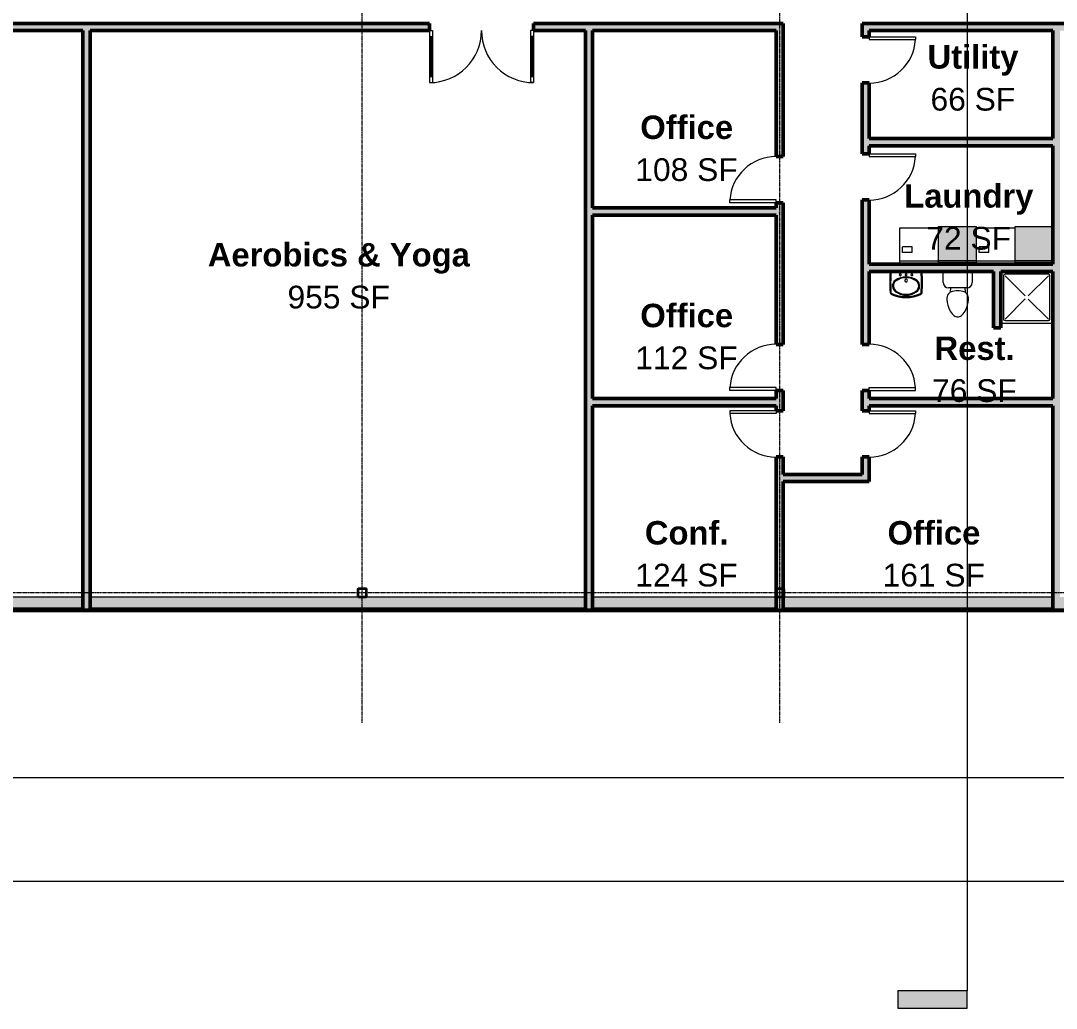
# Model space of a CAD drawing. Header units: inches. Extents: x 22110 to 26500, y -23046 to -20307.
# Drawn here: x 24583 to 25300, y -23046 to -22362 of the extents above; entities that cross this region are included whole.
import ezdxf

# ---------------------------------------------------------------- set-up
doc = ezdxf.new("R2010")
doc.units = ezdxf.units.IN
doc.header["$MEASUREMENT"] = 0
doc.linetypes.add('Grid Line 1_2_', pattern=[0.875, 0.5, -0.125, 0.125, -0.125])
for name, color, linetype, lineweight in [('A-DOOR', 31, 'Continuous', 13), ('A-DOOR-GLAZ', 31, 'Continuous', 30), ('A-SITE-ROAD', 130, 'Continuous', 9), ('A-SITE-SWLK', 140, 'Continuous', 9), ('A-WALL', 113, 'Continuous', 13), ('C-BLDG-PADS', 91, 'Continuous', 9), ('C-TOPO', 7, 'Continuous', 9), ('G-ANNO-SYMB', 111, 'Continuous', 9), ('I-WALL', 2, 'Continuous', 13), ('M-AREA-IDEN', 171, 'Continuous', 9), ('P-SANR-FIXT', 6, 'Continuous', 9), ('Q-SPCQ', 91, 'Continuous', 9), ('S-BEAM', 12, 'Continuous', 9), ('S-COLS', 52, 'Continuous', 9), ('S-GRID', 1, 'Continuous', 9)]:
    doc.layers.add(name, color=color, linetype=linetype, lineweight=lineweight)
doc.styles.add('Arial_2', font='arial.ttf', dxfattribs={"height": 15.736527})
doc.styles.add('Arial_B_1', font='arialbd.ttf', dxfattribs={"height": 16.236099})

# ---------------------------------------------------------------- blocks, each defined once
blk = doc.blocks.new('HSS-Hollow Structural Section-Column - HSS6X6X1_4-V6-First Floor Plan')
at = {"layer": 'S-COLS'}
h = blk.add_hatch(dxfattribs=at)
h.set_pattern_fill('FP_6', color=256, style=0, pattern_type=2)
h.set_pattern_definition([(225, (24819.39, -22758.053), (12.6713535, -12.6713535), []), (225, (24819.39, -22777.253), (12.6713535, -12.6713535), [])])
h.paths.add_polyline_path([(2.53, 3), (-2.53, 3), (-2.86, 2.86), (-3, 2.53), (-3, -2.53), (-2.86, -2.86), (-2.53, -3), (2.53, -3), (2.86, -2.86), (3, -2.53), (3, 2.53), (2.86, 2.86)], flags=0)
h.paths.add_polyline_path([(-2.53, 2.77), (2.53, 2.77), (2.7, 2.7), (2.77, 2.53), (2.77, -2.53), (2.7, -2.7), (2.53, -2.77), (-2.53, -2.77), (-2.7, -2.7), (-2.77, -2.53), (-2.77, 2.53), (-2.7, 2.7)], flags=0)
at = {"layer": 'S-COLS', "lineweight": 30}
for p, q in [((-3, 2.53), (-3, -2.53)), ((-2.77, -2.53), (-2.77, 2.53)), ((2.53, 3), (-2.53, 3)), ((-2.53, 2.77), (2.53, 2.77)), ((2.77, 2.53), (2.77, -2.53)), ((3, -2.53), (3, 2.53)), ((2.53, -2.77), (-2.53, -2.77)), ((-2.53, -3), (2.53, -3))]:
    blk.add_line(p, q, dxfattribs=at)
for centre, radius, start, end in [((-2.53, 2.53), 0.466, 90, 180), ((-2.53, 2.53), 0.233, 90, 180), ((2.53, 2.53), 0.466, 360, 90), ((2.53, 2.53), 0.233, 0, 90), ((-2.53, -2.53), 0.466, 180, 270), ((-2.53, -2.53), 0.233, 180, 270), ((2.53, -2.53), 0.466, 270, 360), ((2.53, -2.53), 0.233, 270, 360)]:
    blk.add_arc(centre, radius, start, end, dxfattribs=at)
blk = doc.blocks.new('HSS-Hollow Structural Section-Column - HSS6X6X1_4-V7-First Floor Plan')
at = {"layer": 'S-COLS', "lineweight": 30}
for p, q in [((-3, 2.534), (-3, -2.534)), ((-2.767, -2.534), (-2.767, 2.534)), ((2.534, 3), (-2.534, 3)), ((-2.534, 2.767), (2.534, 2.767)), ((2.767, 2.534), (2.767, -2.534)), ((3, -2.534), (3, 2.534)), ((2.534, -2.767), (-2.534, -2.767)), ((-2.534, -3), (2.534, -3))]:
    blk.add_line(p, q, dxfattribs=at)
for centre, radius, start, end in [((-2.534, 2.534), 0.466, 90, 180), ((-2.534, 2.534), 0.233, 90, 180), ((2.534, 2.534), 0.466, 360, 90), ((2.534, 2.534), 0.233, 0, 90), ((-2.534, -2.534), 0.466, 180, 270), ((-2.534, -2.534), 0.233, 180, 270), ((2.534, -2.534), 0.466, 270, 360), ((2.534, -2.534), 0.233, 270, 360)]:
    blk.add_arc(centre, radius, start, end, dxfattribs=at)
blk = doc.blocks.new('Girt_C - 8_D-560233-First Floor Plan')
at = {"layer": 'S-BEAM'}
h = blk.add_hatch(color=256, dxfattribs=at)
h.paths.add_polyline_path([(25950.8, -22768.87), (25982.39, -22768.87), (25982.39, -22761.24), (25851.39, -22761.24), (25851.39, -22768.87)], flags=0)
h.paths.add_polyline_path([(25813.61, -22768.87), (25846.39, -22768.87), (25846.39, -22761.24), (25726.39, -22761.24), (25726.39, -22768.87), (25745.02, -22768.87)], flags=0)
h.paths.add_polyline_path([(25721.39, -22768.87), (25721.39, -22761.24), (25521.39, -22761.24), (25521.39, -22768.87), (25676.43, -22768.87)], flags=0)
h.paths.add_polyline_path([(25516.39, -22768.87), (25516.39, -22761.24), (25507.39, -22761.24), (25507.39, -22768.87)], flags=0)
h.paths.add_polyline_path([(25502.39, -22768.87), (25502.39, -22761.24), (25302.39, -22761.24), (25302.39, -22768.87), (25470.66, -22768.87)], flags=0)
h.paths.add_polyline_path([(25297.39, -22768.87), (25297.39, -22761.24), (25110.89, -22761.24), (25110.89, -22768.87), (25264.89, -22768.87)], flags=0)
h.paths.add_polyline_path([(25105.89, -22768.87), (25105.89, -22761.24), (24978.89, -22761.24), (24978.89, -22768.87)], flags=0)
h.paths.add_polyline_path([(24973.89, -22768.87), (24973.89, -22761.24), (24630.89, -22761.24), (24630.89, -22768.87), (24853.35, -22768.87)], flags=0)
h.paths.add_polyline_path([(24625.89, -22768.87), (24625.89, -22761.24), (23146.61, -22761.24), (23146.61, -22768.87), (24578.99, -22768.87)], flags=0)
h.paths.add_polyline_path([(23141.61, -22768.87), (23141.61, -22761.24), (22798.89, -22761.24), (22798.89, -22768.87), (22932.81, -22768.87)], flags=0)
h.paths.add_polyline_path([(22793.89, -22768.87), (22793.89, -22761.24), (22381.39, -22761.24), (22381.39, -22768.87), (22658.45, -22768.87)], flags=0)
h = blk.add_hatch(color=256, dxfattribs=at)
h.paths.add_polyline_path([(25950.8, -22761.24), (25978.58, -22761.24), (25978.39, -22761.05), (25851.39, -22761.11), (25851.39, -22761.24)], flags=0)
h.paths.add_polyline_path([(25846.39, -22761.24), (25846.39, -22761.05), (25726.39, -22761.11), (25726.39, -22761.24), (25813.61, -22761.24)], flags=0)
h.paths.add_polyline_path([(25721.39, -22761.24), (25721.39, -22761.05), (25521.39, -22761.11), (25521.39, -22761.24), (25676.43, -22761.24)], flags=0)
h.paths.add_polyline_path([(25507.39, -22761.24), (25516.39, -22761.22), (25516.39, -22761.05), (25507.39, -22761.11), (25507.39, -22761.22)], flags=0)
h.paths.add_polyline_path([(25502.39, -22761.24), (25502.39, -22761.05), (25302.39, -22761.11), (25302.39, -22761.24), (25470.66, -22761.24)], flags=0)
h.paths.add_polyline_path([(25297.39, -22761.24), (25297.39, -22761.05), (25110.89, -22761.11), (25110.89, -22761.24), (25264.89, -22761.24)], flags=0)
h.paths.add_polyline_path([(25105.89, -22761.24), (25105.86, -22761.05), (24978.89, -22761.11), (24978.89, -22761.24)], flags=0)
h.paths.add_polyline_path([(24973.89, -22761.24), (24973.89, -22761.05), (24630.89, -22761.11), (24630.89, -22761.24), (24853.35, -22761.24)], flags=0)
h.paths.add_polyline_path([(24625.89, -22761.24), (24625.89, -22761.05), (23146.61, -22761.11), (23146.61, -22761.24), (24578.99, -22761.24)], flags=0)
h.paths.add_polyline_path([(23141.61, -22761.24), (23141.61, -22761.05), (22798.89, -22761.11), (22798.89, -22761.24), (22932.81, -22761.24)], flags=0)
h.paths.add_polyline_path([(22793.89, -22761.24), (22793.86, -22761.05), (22385.34, -22761.11), (22385.2, -22761.24), (22658.45, -22761.24)], flags=0)
h = blk.add_hatch(color=256, dxfattribs=at)
h.paths.add_polyline_path([(25982.39, -22769.05), (25982.39, -22768.87), (25851.39, -22768.87), (25851.39, -22769.05), (25950.8, -22769.05)], flags=0)
h.paths.add_polyline_path([(25846.39, -22769.05), (25846.39, -22768.87), (25726.39, -22768.87), (25726.39, -22769.05), (25813.61, -22769.05)], flags=0)
h.paths.add_polyline_path([(25721.39, -22769.05), (25721.39, -22768.87), (25521.39, -22768.87), (25521.39, -22769.05), (25676.43, -22769.05)], flags=0)
h.paths.add_polyline_path([(25516.39, -22769.05), (25516.39, -22768.87), (25507.39, -22768.87), (25507.39, -22769.05)], flags=0)
h.paths.add_polyline_path([(25502.39, -22769.05), (25502.39, -22768.87), (25302.39, -22768.87), (25302.39, -22769.05), (25470.66, -22769.05)], flags=0)
h.paths.add_polyline_path([(25297.39, -22769.05), (25297.39, -22768.87), (25110.89, -22768.87), (25110.89, -22769.05), (25264.89, -22769.05)], flags=0)
h.paths.add_polyline_path([(25105.89, -22769.05), (25105.89, -22768.87), (24978.89, -22768.87), (24978.89, -22769.05)], flags=0)
h.paths.add_polyline_path([(24973.89, -22769.05), (24973.89, -22768.87), (24630.89, -22768.87), (24630.89, -22769.05), (24853.35, -22769.05)], flags=0)
h.paths.add_polyline_path([(24625.89, -22769.05), (24625.89, -22768.87), (23146.61, -22768.89), (23146.61, -22769.05), (24578.99, -22769.05)], flags=0)
h.paths.add_polyline_path([(23141.61, -22769.05), (23141.61, -22768.87), (22798.89, -22768.88), (22798.89, -22769.05), (22932.81, -22769.05)], flags=0)
h.paths.add_polyline_path([(22793.89, -22769.05), (22793.89, -22768.87), (22381.39, -22768.87), (22381.39, -22769.05), (22658.45, -22769.05)], flags=0)
for p, q in [((24625.89, -22761.05), (24532.92, -22761.05)), ((24816.86, -22761.05), (24630.89, -22761.05)), ((24973.89, -22761.05), (24821.92, -22761.05)), ((25105.86, -22761.05), (24978.89, -22761.05)), ((25297.39, -22761.05), (25110.92, -22761.05)), ((23146.61, -22769.05), (24625.89, -22769.05)), ((24630.89, -22769.05), (24973.89, -22769.05)), ((24978.89, -22769.05), (25105.89, -22769.05)), ((25110.89, -22769.05), (25297.39, -22769.05))]:
    blk.add_line(p, q, dxfattribs=at)
blk = doc.blocks.new('Single-Flush - 32_ x 84_-489871-First Floor Plan')
at = {"layer": 'A-DOOR', "lineweight": 20}
for p, q in [((14, 2.5), (14, 34.5)), ((16, 34.5), (14, 34.5)), ((16, 2.5), (16, 34.5)), ((16, 2.5), (14, 2.5))]:
    blk.add_line(p, q, dxfattribs=at)
at = {"layer": 'A-DOOR', "lineweight": 9}
blk.add_arc((16, 2.5), 32.07, 93.57587, 180, dxfattribs=at)
blk = doc.blocks.new('Single-Flush - 32_ x 84_-460923-First Floor Plan')
at = {"layer": 'A-DOOR', "lineweight": 20}
for p, q in [((14, -2.5), (14, -34.5)), ((16, -2.5), (14, -2.5)), ((16, -2.5), (16, -34.5)), ((16, -34.5), (14, -34.5))]:
    blk.add_line(p, q, dxfattribs=at)
at = {"layer": 'A-DOOR', "lineweight": 9}
blk.add_arc((16, -2.5), 32.07, 180, 266.42413, dxfattribs=at)
blk = doc.blocks.new('Toilet-Domestic-3D - Toilet-Domestic-3D-461878-First Floor Plan')
at = {"layer": 'P-SANR-FIXT'}
for p, q in [((-9.98, 11.75), (-9.98, 19.48)), ((9.98, 19.48), (9.98, 11.75)), ((6.25, 8.02), (-6.25, 8.02)), ((-4.86, 8.02), (-5.21, 5)), ((4.86, 8.02), (5.21, 5)), ((-7.41, 1), (-7.5, 0)), ((-7.5, 0), (-7.33, -1.99)), ((-7.24, 2), (-7.41, 1)), ((-6.97, 3), (-7.24, 2)), ((-6.4, 4), (-6.97, 3)), ((-5.21, 5), (-6.4, 4)), ((-3.84, 5.5), (-5.21, 5)), ((-1, 6), (-3.84, 5.5)), ((1, 6), (-1, 6)), ((3.84, 5.5), (1, 6)), ((5.21, 5), (3.84, 5.5)), ((6.4, 4), (5.21, 5)), ((6.97, 3), (6.4, 4)), ((7.24, 2), (6.97, 3)), ((7.41, 1), (7.24, 2)), ((7.33, -1.99), (7.5, 0)), ((7.5, 0), (7.41, 1)), ((-7.33, -1.99), (-6.79, -4)), ((-6.79, -4), (-6.06, -6)), ((-6.06, -6), (-5.13, -8)), ((5.13, -8), (6.06, -6)), ((6.06, -6), (6.79, -4)), ((6.79, -4), (7.33, -1.99)), ((-5.13, -8), (-3.74, -10)), ((-3.74, -10), (-2.74, -11)), ((-2.74, -11), (-1.87, -11.5)), ((-1.87, -11.5), (-0.5, -12)), ((-0.5, -12), (0.5, -12)), ((0.5, -12), (1.87, -11.5)), ((1.87, -11.5), (2.74, -11)), ((2.74, -11), (3.74, -10)), ((3.74, -10), (5.13, -8))]:
    blk.add_line(p, q, dxfattribs=at)
for centre, start, end in [((-6.25, 11.75), 180, 270), ((6.25, 11.75), 270, 360)]:
    blk.add_arc(centre, 3.73, start, end, dxfattribs=at)
blk = doc.blocks.new('Sink-Bathroom-Kohler-Pinoir-2035-8 - Vitreous_China-0-White-465379-First Floor Plan')
at = {"layer": 'P-SANR-FIXT'}
for p, q in [((23955.39, -22590.72), (23954.89, -22590.72)), ((23954.89, -22590.98), (23955.4, -22590.98)), ((23955.41, -22591.39), (23954.89, -22591.39)), ((23955.24, -22601.84), (23955.22, -22591.39)), ((23955.41, -22591.39), (23955.41, -22601.84)), ((23955.22, -22612.29), (23955.24, -22601.84)), ((23955.41, -22601.84), (23955.41, -22612.29)), ((23954.89, -22612.29), (23955.41, -22612.29)), ((23955.4, -22612.7), (23954.89, -22612.7)), ((23954.89, -22612.96), (23955.39, -22612.96))]:
    blk.add_line(p, q, dxfattribs=at)
for centre, radius, start, end in [((23962.42, -22697.07), 106.58, 86.21998, 93.7835), ((23962.42, -22697.07), 106.33, 86.21461, 93.78805), ((23962.42, -22697.07), 105.91, 86.20455, 93.79545), ((23964.94, -22597.33), 4.9, 33.55144, 140.63664), ((23969.46, -22592.25), 0.862, 23.66977, 91.92173), ((23969.46, -22592.25), 1.28, 23.66977, 90.90352), ((23969.46, -22592.25), 1.53, 23.66977, 90.49426), ((23947.59, -22601.84), 24.74, 336.33023, 23.66977), ((23947.59, -22601.84), 25.15, 336.32735, 23.66977), ((23947.59, -22601.84), 25.41, 336.32584, 23.66977), ((23957.2, -22597.84), 0.69, 90, 270), ((23957.2, -22597.84), 0.69, 270, 90), ((23971.47, -22601.84), 12.82, 143.57252, 216.42748), ((23971.47, -22601.84), 12.18, 143.65076, 216.34924), ((23964.94, -22597.33), 4.26, 33.35585, 140.42253), ((23959.18, -22601.84), 11.57, 323.69309, 36.30691), ((23959.18, -22601.84), 12.2, 323.76827, 36.23173), ((23957.2, -22601.84), 0.69, 90, 270), ((23957.21, -22605.84), 0.692, 90, 270), ((23957.2, -22601.84), 0.69, 270, 90), ((23957.21, -22605.84), 0.692, 270, 90), ((23961.27, -22601.84), 0.934, 90, 270), ((23961.27, -22601.84), 0.934, 270, 90), ((23962.42, -22506.61), 106.58, 266.2165, 273.78169), ((23962.42, -22506.61), 106.33, 266.21195, 273.78649), ((23962.42, -22506.61), 105.91, 266.20455, 273.79545), ((23964.94, -22606.35), 4.9, 219.36336, 326.44856), ((23964.94, -22606.35), 4.26, 219.57747, 326.64415), ((23969.45, -22611.42), 0.875, 268.70728, 335.94466), ((23969.45, -22611.42), 1.29, 269.60353, 336.01235), ((23969.45, -22611.42), 1.54, 269.96548, 336.03955)]:
    blk.add_arc(centre, radius, start, end, dxfattribs=at)
blk = doc.blocks.new('Double-Glass 1 - 72_ x 84_-442407-First Floor Plan')
at = {"layer": 'A-DOOR', "lineweight": 20}
for p, q in [((-36.02, 34.59), (-36.02, 38.59)), ((-36.02, 38.59), (-34, 38.59)), ((-34, 34.59), (-34, 38.59)), ((34, 34.59), (34, 38.59)), ((36, 38.59), (34, 38.59)), ((36, 34.59), (36, 38.59)), ((-36.02, 34.59), (-34, 34.59)), ((34, 34.59), (36, 34.59)), ((-36.02, 6.59), (-34, 6.59)), ((-36.02, 2.59), (-36.02, 6.59)), ((-36.02, 2.59), (-34, 2.59)), ((-34, 2.59), (-34, 6.59)), ((36, 6.59), (34, 6.59)), ((34, 2.59), (34, 6.59)), ((36, 2.59), (34, 2.59)), ((36, 2.59), (36, 6.59))]:
    blk.add_line(p, q, dxfattribs=at)
at = {"layer": 'A-DOOR', "lineweight": 9}
for p, q in [((-36.02, 6.59), (-36.02, 34.59)), ((-34, 6.59), (-34, 34.59)), ((34, 6.59), (34, 34.59)), ((36, 6.59), (36, 34.59))]:
    blk.add_line(p, q, dxfattribs=at)
for centre, radius, start, end in [((-36.02, 2.59), 36, 360, 90), ((36, 2.57), 36.02, 90, 179.96662)]:
    blk.add_arc(centre, radius, start, end, dxfattribs=at)
at = {"layer": 'A-DOOR-GLAZ'}
for p, q in [((-35, 34.59), (-35, 6.59)), ((35, 6.59), (35, 34.59))]:
    blk.add_line(p, q, dxfattribs=at)
blk = doc.blocks.new('Shower Base-3D - 36_ x 36_-504397-First Floor Plan')
at = {"layer": 'P-SANR-FIXT'}
for p, q in [((-16, 15), (-16, -15)), ((15, 16), (-15, 16)), ((-1.13, 0.98), (-15, 15)), ((1.01, 1.11), (15, 15)), ((16, -15), (16, 15)), ((-1.12, -1), (-15, -15)), ((0.97, -1.14), (15, -15)), ((18, -18), (-18, -18)), ((-15, -16), (15, -16))]:
    blk.add_line(p, q, dxfattribs=at)
for centre, start, end in [((-15, 15), 90, 180), ((15, 15), 360, 90), ((-15, -15), 180, 270), ((15, -15), 270, 0)]:
    blk.add_arc(centre, 1, start, end, dxfattribs=at)
blk = doc.blocks.new('Washing Machine - 26_x26_ - Private-508717-First Floor Plan')
at = {"layer": 'P-SANR-FIXT'}
for points in [[(0, -7.86), (0, -13), (1.31, -12.95), (1.31, 13), (0, 13)], [(1.31, -13), (2.59, -13), (2.59, 13), (1.31, 13), (1.31, -7.94)], [(2.59, -8.02), (2.59, -13), (26, -13), (26, 13), (2.59, 13)]]:
    blk.add_hatch(color=256, dxfattribs=at).paths.add_polyline_path(points, flags=0)
for p, q in [((0, 13), (1.31, 13)), ((1.31, 13), (1.41, 13)), ((1.31, 13), (1.31, -13)), ((2.59, 13), (2.59, -13)), ((25, 13), (26, 13)), ((26, 13), (26, -13))]:
    blk.add_line(p, q, dxfattribs=at)
blk = doc.blocks.new('Dryer - 27_ x 25_ x 35_-509588-First Floor Plan')
at = {"layer": 'Q-SPCQ'}
for p, q in [((1.42, 23.48), (1.42, -0.11)), ((1.42, 22.89), (28.42, 22.89)), ((28.42, -0.11), (28.42, 23.48)), ((19.67, 16.89), (26.42, 16.89)), ((19.67, 16.89), (19.67, 12.89)), ((26.42, 16.89), (26.42, 12.89)), ((19.67, 12.89), (26.42, 12.89)), ((1.42, -0.11), (28.42, -0.11))]:
    blk.add_line(p, q, dxfattribs=at)
blk = doc.blocks.new('Washing Machine - 26_x26_ - Private-V17-First Floor Plan')
at = {"layer": 'P-SANR-FIXT'}
for points in [[(0, 0.8), (0, -13), (1.31, -13), (1.31, 13), (0, 13)], [(1.31, 13), (1.31, -13), (2.59, -13), (2.59, 13), (1.41, 13)], [(2.59, 0.8), (2.59, -13), (26, -13), (26, 13), (2.59, 13)]]:
    blk.add_hatch(color=256, dxfattribs=at).paths.add_polyline_path(points, flags=0)
for p, q in [((0, 13), (1.31, 13)), ((1.31, 13), (1.41, 13)), ((1.31, 13), (1.31, -13)), ((2.59, 13), (2.59, -13)), ((25, 13), (26, 13)), ((26, 13), (26, -13)), ((1.31, -13), (0, -13)), ((1.41, -13), (1.31, -13)), ((26, -13), (25, -13))]:
    blk.add_line(p, q, dxfattribs=at)
blk = doc.blocks.new('Dryer - 27_ x 25_ x 35_-V18-First Floor Plan')
at = {"layer": 'Q-SPCQ'}
for p, q in [((1.42, 23.48), (1.42, -0.11)), ((1.42, 22.89), (28.42, 22.89)), ((28.42, -0.11), (28.42, 24.89)), ((19.67, 16.89), (26.42, 16.89)), ((19.67, 16.89), (19.67, 12.89)), ((26.42, 16.89), (26.42, 12.89)), ((19.67, 12.89), (26.42, 12.89)), ((1.42, -0.11), (28.42, -0.11))]:
    blk.add_line(p, q, dxfattribs=at)
blk = doc.blocks.new('Section - 3_32_ x 3_8_-18514-First Floor Plan')
at = {"layer": 'G-ANNO-SYMB'}
blk.add_hatch(color=256, dxfattribs=at).paths.add_polyline_path([(0, 0.375), (0, 0), (-0.09375, 0), (-0.09375, 0.375)], flags=0)
for p, q in [((0, 0.375), (-0.09375, 0.375)), ((-0.09375, 0.375), (-0.09375, 0)), ((0, 0), (0, 0.375)), ((-0.09375, 0), (0, 0))]:
    blk.add_line(p, q, dxfattribs=at)

msp = doc.modelspace()

# ---------------------------------------------------------------- hatches: boundary and pattern name
at = {"layer": 'A-WALL', "transparency": 33554611}
h = msp.add_hatch(color=256, dxfattribs=at)
h.paths.add_polyline_path([(22376.1028, -22770.3402), (23968.7006, -22770.3402), (23968.7006, -22769.5528), (22376.1028, -22769.5528)], flags=0)
h.paths.add_polyline_path([(25987.6776, -22770.3402), (25987.6776, -22769.5528), (24040.7006, -22769.5528), (24040.7006, -22770.3402), (25985.0904, -22770.3402)], flags=0)
at = {"layer": 'I-WALL'}
h = msp.add_hatch(color=256, dxfattribs=at)
h.paths.add_polyline_path([(25721.3902, -22368.8028), (25726.3902, -22368.8028), (25726.3902, -22363.8028), (25563.8902, -22363.8028), (25563.8902, -22368.8028), (25647.3902, -22368.8028)], flags=0)
h.paths.add_polyline_path([(25491.8902, -22368.8028), (25491.8902, -22363.8028), (25165.3902, -22363.8028), (25165.3902, -22368.8028), (25402.0712, -22368.8028)], flags=0)
h.paths.add_polyline_path([(25105.8902, -22368.8028), (25110.8902, -22368.8028), (25110.8902, -22363.8028), (24937.8902, -22363.8028), (24937.8902, -22368.8028), (24978.8902, -22368.8028)], flags=0)
h.paths.add_polyline_path([(24865.8902, -22368.8028), (24865.8902, -22363.8028), (24421.8902, -22363.8028), (24421.8902, -22368.8028), (24853.3472, -22368.8028)], flags=0)
h.paths.add_polyline_path([(24349.8902, -22368.8028), (24349.8902, -22363.8028), (23917.8902, -22363.8028), (23917.8902, -22368.8028), (24304.6232, -22368.8028)], flags=0)
h.paths.add_polyline_path([(23845.8902, -22368.8028), (23845.8902, -22363.8028), (23245.8902, -22363.8028), (23245.8902, -22368.8028)], flags=0)
h.paths.add_polyline_path([(23173.8902, -22368.8028), (23173.8902, -22363.8028), (22891.8902, -22363.8028), (22891.8902, -22368.8028), (23146.6076, -22368.8028)], flags=0)
h.paths.add_polyline_path([(22819.8902, -22368.8028), (22819.8902, -22363.8028), (22787.775, -22363.8028), (22787.775, -22368.8028), (22798.8902, -22368.8028)], flags=0)
for points in [[(24630.8902, -22769.5528), (24630.8902, -22368.8028), (24625.8902, -22368.8028), (24625.8902, -22769.5528)], [(24978.8902, -22769.5528), (24978.8902, -22368.8028), (24973.8902, -22368.8028), (24973.8902, -22769.5528)], [(25302.3902, -22769.5528), (25302.3902, -22368.8028), (25297.3902, -22368.8028), (25297.3902, -22769.5528)], [(25297.3902, -22448.5528), (25297.3902, -22443.5528), (25170.3902, -22443.5528), (25170.3902, -22448.5528), (25264.8902, -22448.5528)], [(25105.8902, -22496.5528), (25105.8902, -22491.5528), (24978.8902, -22491.5528), (24978.8902, -22496.5528)], [(25261.3902, -22535.5528), (25297.3902, -22535.5528), (25297.3902, -22530.5528), (25170.3902, -22530.5528), (25170.3902, -22535.5528), (25256.3902, -22535.5528)], [(25261.3902, -22574.5528), (25261.3902, -22535.5528), (25256.3902, -22535.5528), (25256.3902, -22574.5528)], [(25105.8902, -22628.5528), (25105.8902, -22623.5528), (24978.8902, -22623.5528), (24978.8902, -22628.5528)], [(25297.3902, -22628.5528), (25297.3902, -22623.5528), (25170.3902, -22623.5528), (25170.3902, -22628.5528)], [(25165.3902, -22681.1194), (25165.3902, -22676.1194), (25110.8902, -22676.1194), (25110.8902, -22681.1194), (25127.7092, -22681.1194)]]:
    msp.add_hatch(color=256, dxfattribs=at).paths.add_polyline_path(points, flags=0)
h = msp.add_hatch(color=256, dxfattribs=at)
h.paths.add_polyline_path([(25105.8902, -22769.5528), (25110.8902, -22769.5528), (25110.8902, -22761.0528), (25105.8902, -22761.0528)], flags=0)
h.paths.add_polyline_path([(25110.8902, -22760.8198), (25110.8902, -22755.2858), (25105.8902, -22755.2858), (25105.8902, -22760.8198), (25106.384, -22760.8198)], flags=0)
h.paths.add_polyline_path([(25110.8902, -22755.0528), (25110.8902, -22664.0528), (25105.8902, -22664.0528), (25105.8902, -22755.0528), (25106.7101, -22755.0528)], flags=0)
h.paths.add_polyline_path([(25105.8902, -22632.0528), (25110.8902, -22632.0528), (25110.8902, -22618.0528), (25105.8902, -22618.0528), (25105.8902, -22628.5528)], flags=0)
h.paths.add_polyline_path([(25105.8902, -22586.0528), (25110.8902, -22586.0528), (25110.8902, -22488.0528), (25105.8902, -22488.0528), (25105.8902, -22496.5528)], flags=0)
h.paths.add_polyline_path([(25110.8902, -22456.0528), (25110.8902, -22368.8028), (25105.8902, -22368.8028), (25105.8902, -22456.0528)], flags=0)
h = msp.add_hatch(color=256, dxfattribs=at)
h.paths.add_polyline_path([(25170.3902, -22681.1194), (25170.3902, -22664.0528), (25165.3902, -22664.0528), (25165.3902, -22681.1194)], flags=0)
h.paths.add_polyline_path([(25170.3902, -22632.0528), (25170.3902, -22618.0528), (25165.3902, -22618.0528), (25165.3902, -22632.0528)], flags=0)
h.paths.add_polyline_path([(25170.3902, -22586.0528), (25170.3902, -22486.0528), (25165.3902, -22486.0528), (25165.3902, -22586.0528)], flags=0)
h.paths.add_polyline_path([(25165.3902, -22454.0528), (25170.3902, -22454.0528), (25170.3902, -22405.0528), (25165.3902, -22405.0528)], flags=0)
h.paths.add_polyline_path([(25170.3902, -22373.0528), (25170.3902, -22368.8028), (25165.3902, -22368.8028), (25165.3902, -22373.0528)], flags=0)

# ---------------------------------------------------------------- linework, layer by layer
at = {"layer": 'A-SITE-ROAD'}
msp.add_line((23510.7397, -22957.9397), (26499.5192, -22957.9397), dxfattribs=at)
at = {"layer": 'A-SITE-SWLK'}
msp.add_line((24076.7006, -22885.9397), (25987.2839, -22885.9397), dxfattribs=at)
at = {"layer": 'A-WALL', "lineweight": 50}
for p, q in [((24625.8902, -22769.5528), (24040.7006, -22769.5528)), ((24040.7006, -22770.3402), (25987.6776, -22770.3402)), ((24973.8902, -22769.5528), (24630.8902, -22769.5528)), ((25105.8902, -22769.5528), (24978.8902, -22769.5528)), ((25297.3902, -22769.5528), (25110.8902, -22769.5528))]:
    msp.add_line(p, q, dxfattribs=at)
at = {"layer": 'A-WALL'}
msp.add_line((25507.3902, -22769.5528), (24625.8902, -22769.5528), dxfattribs=at)
at = {"layer": 'C-BLDG-PADS'}
msp.add_line((25987.6776, -22770.3402), (23968.7006, -22770.3402), dxfattribs=at)
at = {"layer": 'C-TOPO'}
msp.add_line((25987.6776, -22770.3398), (24040.7006, -22770.3398), dxfattribs=at)
at = {"layer": 'G-ANNO-SYMB'}
msp.add_line((25238.0948, -20555.1008), (25238.0948, -23033.8711), dxfattribs=at)
at = {"layer": 'I-WALL', "lineweight": 50}
for p, q in [((24865.8902, -22363.8028), (24421.8902, -22363.8028)), ((24421.8902, -22368.8028), (24625.8902, -22368.8028)), ((24625.8902, -22368.8028), (24625.8902, -22769.5528)), ((24630.8902, -22769.5528), (24630.8902, -22368.8028)), ((24630.8902, -22368.8028), (24865.8902, -22368.8028)), ((24865.8902, -22368.8028), (24865.8902, -22363.8028)), ((25110.8902, -22363.8028), (24937.8902, -22363.8028)), ((24937.8902, -22363.8028), (24937.8902, -22368.8028)), ((24937.8902, -22368.8028), (24973.8902, -22368.8028)), ((24973.8902, -22368.8028), (24973.8902, -22769.5528)), ((24978.8902, -22491.5528), (24978.8902, -22368.8028)), ((24978.8902, -22368.8028), (25105.8902, -22368.8028)), ((25105.8902, -22368.8028), (25105.8902, -22456.0528)), ((25110.8902, -22456.0528), (25110.8902, -22363.8028)), ((25491.8902, -22363.8028), (25165.3902, -22363.8028)), ((25165.3902, -22363.8028), (25165.3902, -22373.0528)), ((25170.3902, -22373.0528), (25170.3902, -22368.8028)), ((25170.3902, -22368.8028), (25297.3902, -22368.8028)), ((25297.3902, -22368.8028), (25297.3902, -22443.5528)), ((25165.3902, -22373.0528), (25170.3902, -22373.0528)), ((25170.3902, -22405.0528), (25165.3902, -22405.0528)), ((25165.3902, -22405.0528), (25165.3902, -22454.0528)), ((25170.3902, -22443.5528), (25170.3902, -22405.0528)), ((25297.3902, -22443.5528), (25170.3902, -22443.5528)), ((25170.3902, -22454.0528), (25170.3902, -22448.5528)), ((25170.3902, -22448.5528), (25297.3902, -22448.5528)), ((25297.3902, -22448.5528), (25297.3902, -22530.5528)), ((25105.8902, -22456.0528), (25110.8902, -22456.0528)), ((25165.3902, -22454.0528), (25170.3902, -22454.0528)), ((25105.8902, -22491.5528), (24978.8902, -22491.5528)), ((25110.8902, -22488.0528), (25105.8902, -22488.0528)), ((25105.8902, -22488.0528), (25105.8902, -22491.5528)), ((25110.8902, -22586.0528), (25110.8902, -22488.0528)), ((25170.3902, -22486.0528), (25165.3902, -22486.0528)), ((25165.3902, -22486.0528), (25165.3902, -22586.0528)), ((25170.3902, -22530.5528), (25170.3902, -22486.0528)), ((24978.8902, -22623.5528), (24978.8902, -22496.5528)), ((24978.8902, -22496.5528), (25105.8902, -22496.5528)), ((25105.8902, -22496.5528), (25105.8902, -22586.0528)), ((25297.3902, -22530.5528), (25170.3902, -22530.5528)), ((25170.3902, -22586.0528), (25170.3902, -22535.5528)), ((25170.3902, -22535.5528), (25256.3902, -22535.5528)), ((25256.3902, -22535.5528), (25256.3902, -22574.5528)), ((25261.3902, -22535.5528), (25297.3902, -22535.5528)), ((25261.3902, -22574.5528), (25261.3902, -22535.5528)), ((25297.3902, -22535.5528), (25297.3902, -22623.5528)), ((25256.3902, -22574.5528), (25261.3902, -22574.5528)), ((25105.8902, -22586.0528), (25110.8902, -22586.0528)), ((25165.3902, -22586.0528), (25170.3902, -22586.0528)), ((25110.8902, -22618.0528), (25105.8902, -22618.0528)), ((25105.8902, -22618.0528), (25105.8902, -22623.5528)), ((25110.8902, -22632.0528), (25110.8902, -22618.0528)), ((25170.3902, -22618.0528), (25165.3902, -22618.0528)), ((25165.3902, -22618.0528), (25165.3902, -22632.0528)), ((25170.3902, -22623.5528), (25170.3902, -22618.0528)), ((25105.8902, -22623.5528), (24978.8902, -22623.5528)), ((25297.3902, -22623.5528), (25170.3902, -22623.5528)), ((24978.8902, -22769.5528), (24978.8902, -22628.5528)), ((24978.8902, -22628.5528), (25105.8902, -22628.5528)), ((25105.8902, -22628.5528), (25105.8902, -22632.0528)), ((25105.8902, -22632.0528), (25110.8902, -22632.0528)), ((25165.3902, -22632.0528), (25170.3902, -22632.0528)), ((25170.3902, -22632.0528), (25170.3902, -22628.5528)), ((25170.3902, -22628.5528), (25297.3902, -22628.5528)), ((25297.3902, -22628.5528), (25297.3902, -22769.5528)), ((25110.8902, -22664.0528), (25105.8902, -22664.0528)), ((25105.8902, -22664.0528), (25105.8902, -22755.0528)), ((25110.8902, -22676.1194), (25110.8902, -22664.0528)), ((25170.3902, -22664.0528), (25165.3902, -22664.0528)), ((25165.3902, -22664.0528), (25165.3902, -22676.1194)), ((25170.3902, -22681.1194), (25170.3902, -22664.0528)), ((25165.3902, -22676.1194), (25110.8902, -22676.1194)), ((25110.8902, -22755.0544), (25110.8902, -22681.1194)), ((25110.8902, -22681.1194), (25170.3902, -22681.1194)), ((25105.8902, -22755.2842), (25105.8902, -22760.8214)), ((25110.8902, -22760.8198), (25110.8902, -22755.2858)), ((25105.8902, -22761.0528), (25105.8902, -22769.5528)), ((25110.8902, -22769.5528), (25110.8902, -22761.0512))]:
    msp.add_line(p, q, dxfattribs=at)
at = {"layer": 'S-GRID', "linetype": 'Grid Line 1_2_'}
for p, q in [((24819.3902, -22848.2095), (24819.3902, -20371.4957)), ((25108.3902, -22848.2095), (25108.3902, -20371.4957)), ((26354.2793, -22758.0528), (22188.0674, -22758.0528))]:
    msp.add_line(p, q, dxfattribs=at)

# ---------------------------------------------------------------- block references
at = {"layer": 'A-DOOR'}
for name, p, rotation in [('Double-Glass 1 - 72_ x 84_-442407-First Floor Plan', (24901.8902, -22366.2091), 180), ('Single-Flush - 32_ x 84_-460923-First Floor Plan', (25167.8902, -22389.0528), 90), ('Single-Flush - 32_ x 84_-460923-First Floor Plan', (25108.3902, -22472.0528), 270), ('Single-Flush - 32_ x 84_-460923-First Floor Plan', (25167.8902, -22470.0528), 90), ('Single-Flush - 32_ x 84_-460923-First Floor Plan', (25108.3902, -22602.0528), 270), ('Single-Flush - 32_ x 84_-489871-First Floor Plan', (25167.8902, -22602.0528), 270), ('Single-Flush - 32_ x 84_-489871-First Floor Plan', (25108.3902, -22648.0528), 90), ('Single-Flush - 32_ x 84_-460923-First Floor Plan', (25167.8902, -22648.0528), 90)]:
    msp.add_blockref(name, p, dxfattribs=dict(at, rotation=rotation))
at = {"layer": 'G-ANNO-SYMB', "xscale": 127.9999999999999, "yscale": 127.9999999999999, "zscale": 127.9999999999999, "rotation": 89.99999999999947}
msp.add_blockref('Section - 3_32_ x 3_8_-18514-First Floor Plan', (25238.0948, -23033.8711), dxfattribs=at)
at = {"layer": 'P-SANR-FIXT'}
for name, p, rotation in [('Washing Machine - 26_x26_ - Private-V17-First Floor Plan', (25231.3902, -22530.5528), 89.99999999999999), ('Washing Machine - 26_x26_ - Private-508717-First Floor Plan', (25284.3902, -22530.5528), 89.99999999999999), ('Sink-Bathroom-Kohler-Pinoir-2035-8 - Vitreous_China-0-White-465379-First Floor Plan', (47797.7304, 1419.3374), 270)]:
    msp.add_blockref(name, p, dxfattribs=dict(at, rotation=rotation))
for name, p in [('Toilet-Domestic-3D - Toilet-Domestic-3D-461878-First Floor Plan', (25231.6152, -22555.029)), ('Shower Base-3D - 36_ x 36_-504397-First Floor Plan', (25279.3902, -22553.5528))]:
    msp.add_blockref(name, p, dxfattribs=at)
at = {"layer": 'Q-SPCQ', "rotation": 180}
for name, p in [('Dryer - 27_ x 25_ x 35_-V18-First Floor Plan', (25219.811, -22505.6646)), ('Dryer - 27_ x 25_ x 35_-509588-First Floor Plan', (25272.811, -22505.6646))]:
    msp.add_blockref(name, p, dxfattribs=at)
at = {"layer": 'S-BEAM'}
msp.add_blockref('Girt_C - 8_D-560233-First Floor Plan', (0, 0), dxfattribs=at)
at = {"layer": 'S-COLS', "rotation": 180}
for name, p in [('HSS-Hollow Structural Section-Column - HSS6X6X1_4-V6-First Floor Plan', (24819.3902, -22758.0528)), ('HSS-Hollow Structural Section-Column - HSS6X6X1_4-V7-First Floor Plan', (25108.3902, -22758.0528))]:
    msp.add_blockref(name, p, dxfattribs=at)

# ---------------------------------------------------------------- texts
at = {"layer": 'M-AREA-IDEN', "attachment_point": 2, "line_spacing_factor": 0.938532}
for s, insert, char_height, width, style in [('Utility', (25242.2404, -22378.8643), 16.2361, 72.96, 'Arial_B_1'), ('66 SF', (25242.1311, -22408.4423), 15.73653, 69.888, 'Arial_2'), ('Office', (25043.9908, -22427.6115), 16.2361, 74.688, 'Arial_B_1'), ('108 SF', (25043.8814, -22457.1896), 15.73653, 84.48, 'Arial_2'), ('Laundry', (25239.325, -22475.1409), 16.2361, 103.68, 'Arial_B_1'), ('72 SF', (25239.2157, -22504.719), 15.73653, 69.888, 'Arial_2'), ('Aerobics & Yoga', (24803.1555, -22515.8989), 16.236099, 209.856, 'Arial_B_1'), ('955 SF', (24803.0462, -22545.477), 15.73653, 84.48, 'Arial_2'), ('Office', (25043.9908, -22557.9595), 16.2361, 74.688, 'Arial_B_1'), ('Rest.', (25243.3072, -22580.6363), 16.2361, 64.32, 'Arial_B_1'), ('112 SF', (25043.8814, -22587.5376), 15.73653, 84.48, 'Arial_2'), ('76 SF', (25243.1978, -22610.2144), 15.73653, 69.888, 'Arial_2'), ('Conf.', (25043.9908, -22708.4515), 16.2361, 67.392, 'Arial_B_1'), ('Office', (25215.177, -22708.4515), 16.2361, 74.688, 'Arial_B_1'), ('124 SF', (25043.8814, -22738.0295), 15.73653, 84.48, 'Arial_2'), ('161 SF', (25215.0677, -22738.0295), 15.73653, 84.48, 'Arial_2')]:
    msp.add_mtext(s, dxfattribs=dict(at, insert=insert, char_height=char_height, width=width, style=style))

doc.saveas('drawing.dxf')
